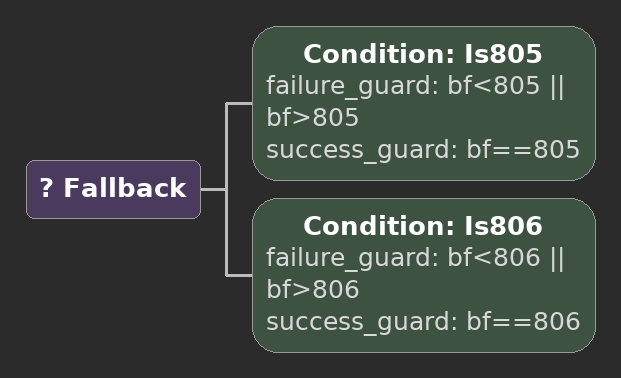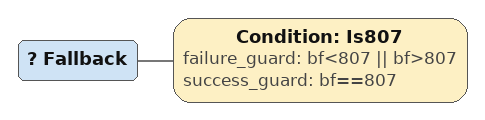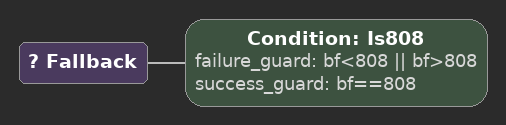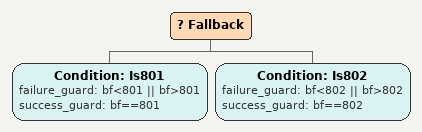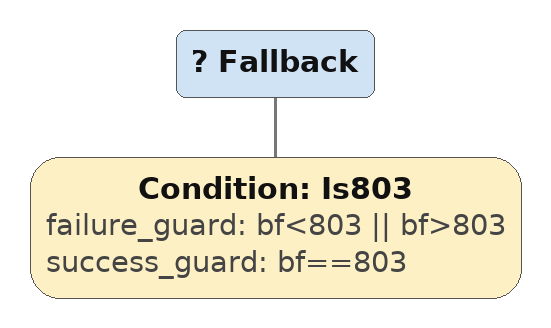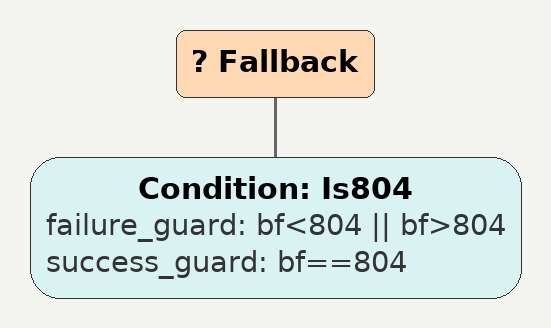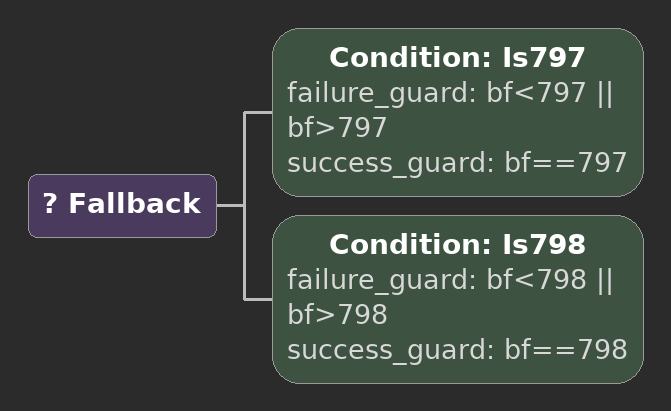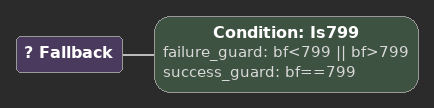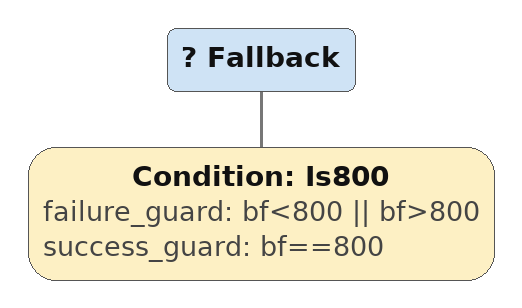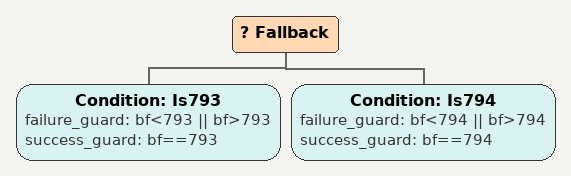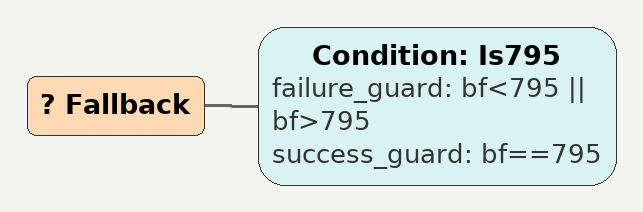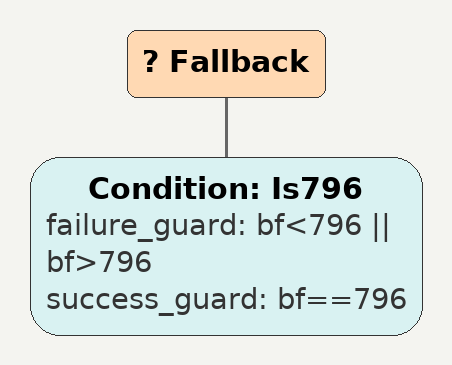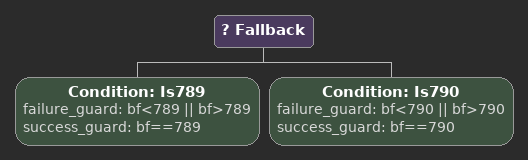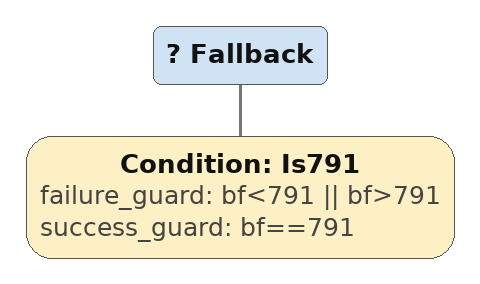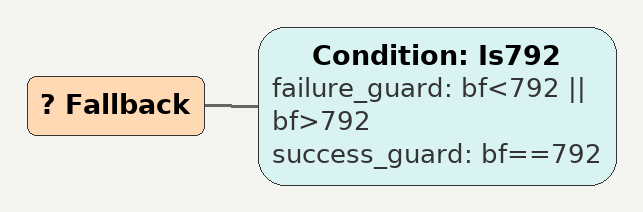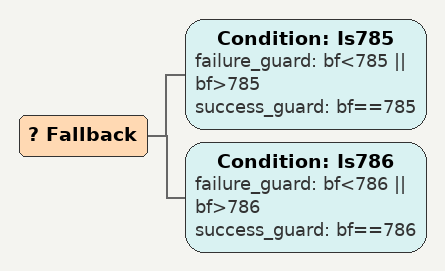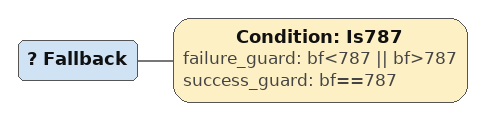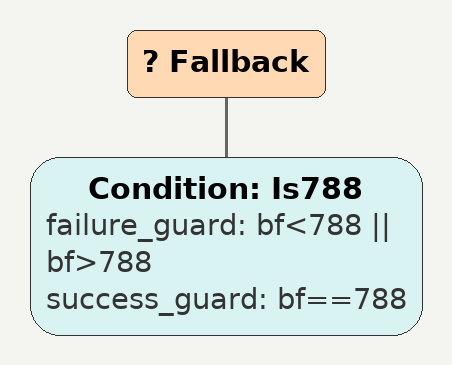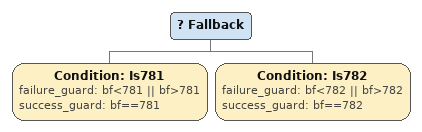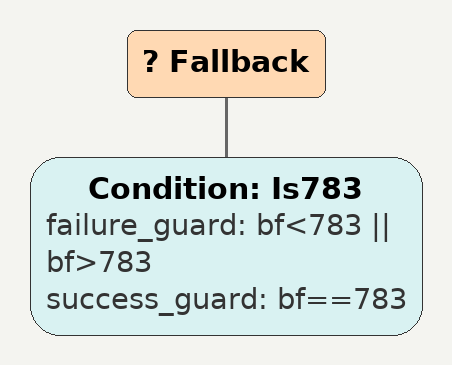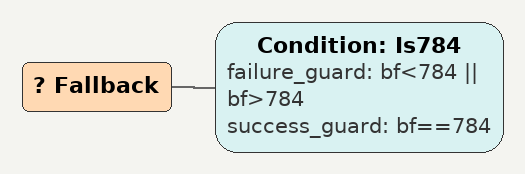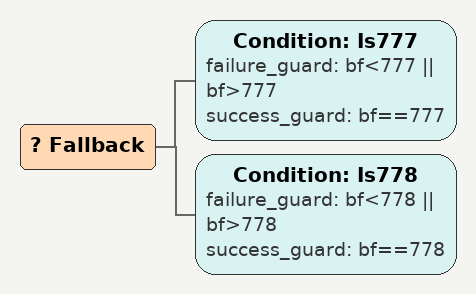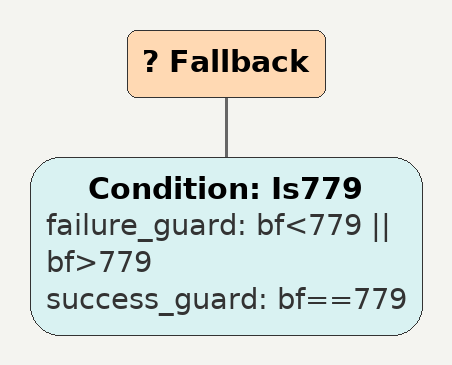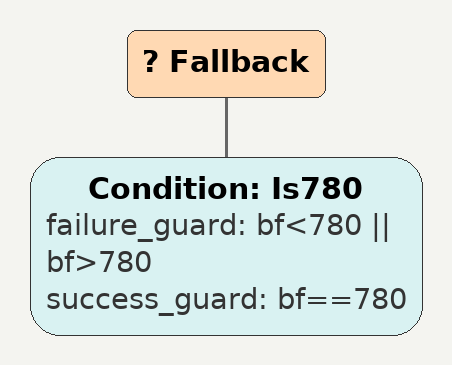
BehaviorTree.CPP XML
<Fallback>
    <Condition ID="Is805" failure_guard="bf&lt;805 || bf>805" success_guard="bf==805"/>
    <Condition ID="Is806" failure_guard="bf&lt;806 || bf>806" success_guard="bf==806"/>
        sequence804
        sequence
        children {
        } end_children
    } end_composite
</Fallback>

<Fallback>
    <Condition ID="Is807" failure_guard="bf&lt;807 || bf>807" success_guard="bf==807"/>
        sequence804
        sequence
        children {
        } end_children
    } end_composite
</Fallback>

<Fallback>
    <Condition ID="Is808" failure_guard="bf&lt;808 || bf>808" success_guard="bf==808"/>
        sequence804
        sequence
        children {
        } end_children
    } end_composite
</Fallback>

<Fallback>
    <Condition ID="Is801" failure_guard="bf&lt;801 || bf>801" success_guard="bf==801"/>
    <Condition ID="Is802" failure_guard="bf&lt;802 || bf>802" success_guard="bf==802"/>
        sequence800
        sequence
        children {
        } end_children
    } end_composite
</Fallback>

<Fallback>
    <Condition ID="Is803" failure_guard="bf&lt;803 || bf>803" success_guard="bf==803"/>
        sequence800
        sequence
        children {
        } end_children
    } end_composite
</Fallback>

<Fallback>
    <Condition ID="Is804" failure_guard="bf&lt;804 || bf>804" success_guard="bf==804"/>
        sequence800
        sequence
        children {
        } end_children
    } end_composite
</Fallback>

<Fallback>
    <Condition ID="Is797" failure_guard="bf&lt;797 || bf>797" success_guard="bf==797"/>
    <Condition ID="Is798" failure_guard="bf&lt;798 || bf>798" success_guard="bf==798"/>
        sequence796
        sequence
        children {
        } end_children
    } end_composite
</Fallback>

<Fallback>
    <Condition ID="Is799" failure_guard="bf&lt;799 || bf>799" success_guard="bf==799"/>
        sequence796
        sequence
        children {
        } end_children
    } end_composite
</Fallback>

<Fallback>
    <Condition ID="Is800" failure_guard="bf&lt;800 || bf>800" success_guard="bf==800"/>
        sequence796
        sequence
        children {
        } end_children
    } end_composite
</Fallback>

<Fallback>
    <Condition ID="Is793" failure_guard="bf&lt;793 || bf>793" success_guard="bf==793"/>
    <Condition ID="Is794" failure_guard="bf&lt;794 || bf>794" success_guard="bf==794"/>
        sequence792
        sequence
        children {
        } end_children
    } end_composite
</Fallback>

<Fallback>
    <Condition ID="Is795" failure_guard="bf&lt;795 || bf>795" success_guard="bf==795"/>
        sequence792
        sequence
        children {
        } end_children
    } end_composite
</Fallback>

<Fallback>
    <Condition ID="Is796" failure_guard="bf&lt;796 || bf>796" success_guard="bf==796"/>
        sequence792
        sequence
        children {
        } end_children
    } end_composite
</Fallback>

<Fallback>
    <Condition ID="Is789" failure_guard="bf&lt;789 || bf>789" success_guard="bf==789"/>
    <Condition ID="Is790" failure_guard="bf&lt;790 || bf>790" success_guard="bf==790"/>
        sequence788
        sequence
        children {
        } end_children
    } end_composite
</Fallback>

<Fallback>
    <Condition ID="Is791" failure_guard="bf&lt;791 || bf>791" success_guard="bf==791"/>
        sequence788
        sequence
        children {
        } end_children
    } end_composite
</Fallback>

<Fallback>
    <Condition ID="Is792" failure_guard="bf&lt;792 || bf>792" success_guard="bf==792"/>
        sequence788
        sequence
        children {
        } end_children
    } end_composite
</Fallback>

<Fallback>
    <Condition ID="Is785" failure_guard="bf&lt;785 || bf>785" success_guard="bf==785"/>
    <Condition ID="Is786" failure_guard="bf&lt;786 || bf>786" success_guard="bf==786"/>
        sequence784
        sequence
        children {
        } end_children
    } end_composite
</Fallback>

<Fallback>
    <Condition ID="Is787" failure_guard="bf&lt;787 || bf>787" success_guard="bf==787"/>
        sequence784
        sequence
        children {
        } end_children
    } end_composite
</Fallback>

<Fallback>
    <Condition ID="Is788" failure_guard="bf&lt;788 || bf>788" success_guard="bf==788"/>
        sequence784
        sequence
        children {
        } end_children
    } end_composite
</Fallback>

<Fallback>
    <Condition ID="Is781" failure_guard="bf&lt;781 || bf>781" success_guard="bf==781"/>
    <Condition ID="Is782" failure_guard="bf&lt;782 || bf>782" success_guard="bf==782"/>
        sequence780
        sequence
        children {
        } end_children
    } end_composite
</Fallback>

<Fallback>
    <Condition ID="Is783" failure_guard="bf&lt;783 || bf>783" success_guard="bf==783"/>
        sequence780
        sequence
        children {
        } end_children
    } end_composite
</Fallback>

<Fallback>
    <Condition ID="Is784" failure_guard="bf&lt;784 || bf>784" success_guard="bf==784"/>
        sequence780
        sequence
        children {
        } end_children
    } end_composite
</Fallback>

<Fallback>
    <Condition ID="Is777" failure_guard="bf&lt;777 || bf>777" success_guard="bf==777"/>
    <Condition ID="Is778" failure_guard="bf&lt;778 || bf>778" success_guard="bf==778"/>
        sequence776
        sequence
        children {
        } end_children
    } end_composite
</Fallback>

<Fallback>
    <Condition ID="Is779" failure_guard="bf&lt;779 || bf>779" success_guard="bf==779"/>
        sequence776
        sequence
        children {
        } end_children
    } end_composite
</Fallback>

<Fallback>
    <Condition ID="Is780" failure_guard="bf&lt;780 || bf>780" success_guard="bf==780"/>
        sequence776
        sequence
        children {
        } end_children
    } end_composite
</Fallback>
